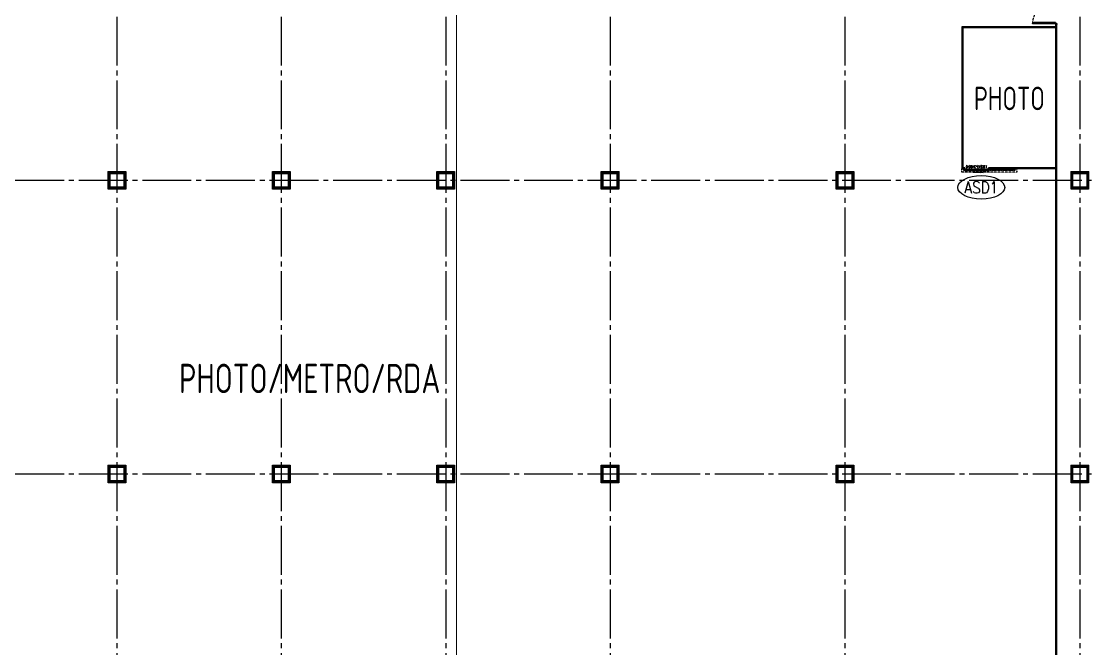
# Model space of a CAD drawing. Extents: x -960 to 27370, y -1283 to 11880.
# Drawn here: x 9712 to 15170, y 5108 to 8311 of the extents above; entities that cross this region are included whole.
import ezdxf
from ezdxf.enums import TextEntityAlignment as Align

# ---------------------------------------------------------------- set-up
doc = ezdxf.new("R2010")
doc.units = 0
doc.header["$LTSCALE"] = 100
for name, pattern in [('188K-SM-03-F10-ARCH-PA-Y2257103$0$DASHED', [19.05, 12.7, -6.35]), ('188K-SM-03-F10-ARCH-PA-Y2257103$0$HIDDEN2', [0.1875, 0.125, -0.0625]), ('X-S-FAB-L10$0$COL-CEN-LIN', [3.25, 2.5, -0.25, 0.25, -0.25])]:
    doc.linetypes.add(name, pattern=pattern)
for name, color, linetype in [('188K-SM-03-F10-ARCH-PA-Y2257103$0$K-AREA', 53, 'Continuous'), ('188K-SM-03-F10-ARCH-PA-Y2257103$0$K-AREA-細區', 53, 'Continuous'), ('188K-SM-03-F10-ARCH-PA-Y2257103$0$K-Door', 53, 'Continuous'), ('188K-SM-03-F10-ARCH-PA-Y2257103$0$K-P1S-4.2-單抗', 53, 'Continuous'), ('188K-SM-03-F10-ARCH-PA-Y2257103$0$K-P2D-4.2-雙抗', 53, 'Continuous'), ('188K-SM-03-F10-ARCH-PA-Y2257103$0$K-TXT', 53, 'Continuous'), ('X-S-FAB-L10$0$0-DIM-TXT', 8, 'Continuous'), ('X-S-FAB-L10$0$BLOCK', 8, 'Continuous'), ('X-S-FAB-L10$0$CCL', 8, 'X-S-FAB-L10$0$COL-CEN-LIN'), ('X-S-FAB-L10$0$COL-S', 8, 'Continuous'), ('X-S-FAB-L10$0$S-FNDN', 8, 'Continuous')]:
    doc.layers.add(name, color=color, linetype=linetype)
doc.styles.add('188K-SM-03-F10-ARCH-PA-Y2257103$0$14P7-XFDP10$0$AA-TXT', font='simplex.shx', dxfattribs={"width": 0.8, "bigfont": 'chineset.shx'})
doc.styles.add('188K-SM-03-F10-ARCH-PA-Y2257103$0$AA-TXT', font='isocp.shx', dxfattribs={"width": 0.8, "bigfont": 'chineset.shx'})
doc.styles.add('188K-SM-03-F10-ARCH-PA-Y2257103$0$Standard', font='txt.shx', dxfattribs={"bigfont": 'chineset.shx'})
doc.styles.add('X-S-FAB-L10$0$CHINA', font='simplex.shx', dxfattribs={"width": 0.75, "bigfont": 'chineset.shx'})
doc.styles.add('X-S-FAB-L10$0$Standard', font='', dxfattribs={"width": 0.8})
doc.styles.add('X-S-FAB-L10$0$TG_NOTE_TEXT', font='simplex.shx', dxfattribs={"width": 0.75, "bigfont": 'chineset.shx'})
doc.styles.get('X-S-FAB-L10$0$Standard').set_extended_font_data('Microsoft JhengHei')
doc.linetypes.add('188K-SM-03-F10-ARCH-PA-Y2257103$0$BATTING', pattern='A,0.00254,-2.54,[134,ltypeshp.shx,S=2.54,R=0,X=-2.54,Y=0],-5.08,[134,ltypeshp.shx,S=2.54,R=180,X=2.54,Y=0],-2.54', length=10.16254)

# ---------------------------------------------------------------- blocks, each defined once
blk = doc.blocks.new('X-S-FAB-L10$0$FAB2-L05')
at = {"layer": 'X-S-FAB-L10$0$CCL'}
for p, q in [((-15960, 11005), (-15960, 0)), ((-15120, 11005), (-15120, 0)), ((-14280, 11005), (-14280, 0)), ((-13440, 11005), (-13440, 0)), ((-12240, 11005), (-12240, 0)), ((-11040, 11005), (-11040, 0)), ((-26880, 8220), (1210, 8220)), ((-26880, 6720), (1210, 6720))]:
    blk.add_line(p, q, dxfattribs=at)
at = {"layer": 'X-S-FAB-L10$0$COL-S'}
for points in [[(-15995, 8255), (-15925, 8255), (-15925, 8185), (-15995, 8185)], [(-15155, 8255), (-15085, 8255), (-15085, 8185), (-15155, 8185)], [(-14315, 8255), (-14245, 8255), (-14245, 8185), (-14315, 8185)], [(-13475, 8255), (-13405, 8255), (-13405, 8185), (-13475, 8185)], [(-12275, 8255), (-12205, 8255), (-12205, 8185), (-12275, 8185)], [(-11075, 8255), (-11005, 8255), (-11005, 8185), (-11075, 8185)], [(-15995, 6755), (-15925, 6755), (-15925, 6685), (-15995, 6685)], [(-15155, 6755), (-15085, 6755), (-15085, 6685), (-15155, 6685)], [(-14315, 6755), (-14245, 6755), (-14245, 6685), (-14315, 6685)], [(-13475, 6755), (-13405, 6755), (-13405, 6685), (-13475, 6685)], [(-12275, 6755), (-12205, 6755), (-12205, 6685), (-12275, 6685)], [(-11075, 6755), (-11005, 6755), (-11005, 6685), (-11075, 6685)]]:
    blk.add_lwpolyline(points, close=True, dxfattribs=at)
blk = doc.blocks.new('X-S-FAB-L10')
at = {"layer": 'X-S-FAB-L10$0$COL-S'}
for p, q in [((10165, 7535), (10235, 7535)), ((10165, 7465), (10165, 7535)), ((10235, 7535), (10235, 7465)), ((11005, 7535), (11075, 7535)), ((11005, 7465), (11005, 7535)), ((11075, 7535), (11075, 7465)), ((11845, 7535), (11915, 7535)), ((11845, 7465), (11845, 7535)), ((11915, 7535), (11915, 7465)), ((12685, 7535), (12755, 7535)), ((12685, 7465), (12685, 7535)), ((12755, 7535), (12755, 7465)), ((13885, 7535), (13955, 7535)), ((13885, 7465), (13885, 7535)), ((13955, 7535), (13955, 7465)), ((15085, 7535), (15155, 7535)), ((15085, 7465), (15085, 7535)), ((15155, 7535), (15155, 7465)), ((10235, 7465), (10165, 7465)), ((11075, 7465), (11005, 7465)), ((11915, 7465), (11845, 7465)), ((12755, 7465), (12685, 7465)), ((13955, 7465), (13885, 7465)), ((15155, 7465), (15085, 7465)), ((10165, 6035), (10235, 6035)), ((10165, 5965), (10165, 6035)), ((10235, 6035), (10235, 5965)), ((11005, 6035), (11075, 6035)), ((11005, 5965), (11005, 6035)), ((11075, 6035), (11075, 5965)), ((11845, 6035), (11915, 6035)), ((11845, 5965), (11845, 6035)), ((11915, 6035), (11915, 5965)), ((12685, 6035), (12755, 6035)), ((12685, 5965), (12685, 6035)), ((12755, 6035), (12755, 5965)), ((13885, 6035), (13955, 6035)), ((13885, 5965), (13885, 6035)), ((13955, 6035), (13955, 5965)), ((15085, 6035), (15155, 6035)), ((15085, 5965), (15085, 6035)), ((15155, 6035), (15155, 5965)), ((10235, 5965), (10165, 5965)), ((11075, 5965), (11005, 5965)), ((11915, 5965), (11845, 5965)), ((12755, 5965), (12685, 5965)), ((13955, 5965), (13885, 5965)), ((15155, 5965), (15085, 5965))]:
    blk.add_line(p, q, dxfattribs=at)
at = {"layer": 'X-S-FAB-L10$0$S-FNDN', "lineweight": 0, "flags": 128}
for points in [[(11935, 9055), (4350, 9055), (4350, 7470), (9330, 7470), (9330, -55), (11935, -55), (11935, 4530), (11070, 4530), (11070, 5003), (11935, 5003)], [(11070, 4530), (11935, 4530), (11935, -55), (12665, -55), (12665, -270), (15175, -270), (15175, -55), (15905, -55), (15905, 4530), (16672.5, 4530), (16672.5, 5003), (15905, 5003), (15905, 9055), (11935, 9055), (11935, 5003), (11070, 5003)]]:
    blk.add_lwpolyline(points, close=True, dxfattribs=at)
at = {"layer": 'X-S-FAB-L10$0$BLOCK'}
blk.add_blockref('X-S-FAB-L10$0$FAB2-L05', (26160, -720), dxfattribs=at)
at = {"style": 'X-S-FAB-L10$0$TG_NOTE_TEXT', "width": 0.5, "flags": 1}
for p in [(7463.301, 9020), (18268.251, 8649), (11197.77, 4800.167), (16485.801, 4800.167), (25420.27, 2635), (13360, 320.001, 0), (7463.301, -33.333)]:
    blk.add_attdef('WH', text='', height=20, dxfattribs=at).set_placement(p, align=Align.BOTTOM_LEFT)
at = {"width": 0.5}
for style, p in [('X-S-FAB-L10$0$TG_NOTE_TEXT', (7585, 9020)), ('X-S-FAB-L10$0$TG_NOTE_TEXT', (18389.95, 8649)), ('X-S-FAB-L10$0$TG_NOTE_TEXT', (11117.5, 4813.5)), ('X-S-FAB-L10$0$TG_NOTE_TEXT', (16607.5, 4813.5)), ('X-S-FAB-L10$0$TG_NOTE_TEXT', (25350, 2635)), ('X-S-FAB-L10$0$Standard', (13129.375, 325.001, 0)), ('X-S-FAB-L10$0$TG_NOTE_TEXT', (7585, -20))]:
    blk.add_attdef('DESC', text='', height=10, dxfattribs=dict(at, style=style)).set_placement(p, align=Align.BOTTOM_LEFT)
for tag, style, p in [('TYPE', 'X-S-FAB-L10$0$TG_NOTE_TEXT', (7619.286, 9020)), ('NO', 'X-S-FAB-L10$0$TG_NOTE_TEXT', (7650.095, 9020)), ('TYPE', 'X-S-FAB-L10$0$TG_NOTE_TEXT', (18424.236, 8649)), ('NO', 'X-S-FAB-L10$0$TG_NOTE_TEXT', (18455.045, 8649)), ('NO', 'X-S-FAB-L10$0$TG_NOTE_TEXT', (11088.595, 4813.5)), ('TYPE', 'X-S-FAB-L10$0$TG_NOTE_TEXT', (11151.786, 4813.5)), ('TYPE', 'X-S-FAB-L10$0$TG_NOTE_TEXT', (16641.786, 4813.5)), ('NO', 'X-S-FAB-L10$0$TG_NOTE_TEXT', (16672.595, 4813.5)), ('NO', 'X-S-FAB-L10$0$TG_NOTE_TEXT', (25313, 2635)), ('TYPE', 'X-S-FAB-L10$0$TG_NOTE_TEXT', (25350, 2635)), ('NO', 'X-S-FAB-L10$0$Standard', (13100, 320.001, 0)), ('TYPE', 'X-S-FAB-L10$0$Standard', (13129.375, 320.001, 0)), ('TYPE', 'X-S-FAB-L10$0$TG_NOTE_TEXT', (7619.286, -20)), ('NO', 'X-S-FAB-L10$0$TG_NOTE_TEXT', (7650.095, -20))]:
    blk.add_attdef(tag, text='', height=10, dxfattribs=dict(at, style=style)).set_placement(p, align=Align.BOTTOM_RIGHT)
at = {"style": 'X-S-FAB-L10$0$TG_NOTE_TEXT', "width": 0.5, "flags": 1}
for rotation, p in [(180, (43, 7480)), (180, (943, 7480)), (90, (24310, 3717.77)), (270, (17080, 1711.699))]:
    blk.add_attdef('WH', text='', height=20, rotation=rotation, dxfattribs=at).set_placement(p, align=Align.BOTTOM_LEFT)
at = {"width": 0.5}
for rotation, style, p in [(180, 'X-S-FAB-L10$0$Standard', (317.625, 7480)), (180, 'X-S-FAB-L10$0$Standard', (1217.625, 7480)), (90, 'X-S-FAB-L10$0$TG_NOTE_TEXT', (24310, 3647.5)), (270, 'X-S-FAB-L10$0$TG_NOTE_TEXT', (17080, 1605))]:
    blk.add_attdef('DESC', text='', height=10, rotation=rotation, dxfattribs=dict(at, style=style)).set_placement(p, align=Align.BOTTOM_LEFT)
for tag, rotation, style, p in [('TYPE', 180, 'X-S-FAB-L10$0$Standard', (317.625, 7480)), ('NO', 180, 'X-S-FAB-L10$0$Standard', (347, 7480)), ('TYPE', 180, 'X-S-FAB-L10$0$Standard', (1217.625, 7480)), ('NO', 180, 'X-S-FAB-L10$0$Standard', (1247, 7480)), ('TYPE', 90, 'X-S-FAB-L10$0$TG_NOTE_TEXT', (24310, 3647.5)), ('NO', 90, 'X-S-FAB-L10$0$TG_NOTE_TEXT', (24310, 3610.5)), ('TYPE', 270, 'X-S-FAB-L10$0$TG_NOTE_TEXT', (17080, 1605)), ('NO', 270, 'X-S-FAB-L10$0$TG_NOTE_TEXT', (17080, 1573))]:
    blk.add_attdef(tag, text='', height=10, rotation=rotation, dxfattribs=dict(at, style=style)).set_placement(p, align=Align.BOTTOM_RIGHT)
at = {"layer": 'X-S-FAB-L10$0$0-DIM-TXT', "style": 'X-S-FAB-L10$0$CHINA', "width": 0.75}
for p in [(667.414, 7855.1, -2689.4), (22627.353, 6728.814), (25644.722, 6728.814), (24778.787, 5569.051), (1118.252, 4980), (417.801, 4594.623), (22927.43, 4330.122), (23874.84, 4355), (23749.869, 3901.367), (417.801, 3765.236), (1118.252, 3730), (417.801, 3115.79), (536.882, 2227.832), (16908.994, 1782.652), (888.445, 880.466), (16977.43, 750), (18878.841, 750), (21364.03, 526.894), (25641.221, 553.233)]:
    blk.add_attdef('HIG', text='', height=80, dxfattribs=at).set_placement(p, align=Align.MIDDLE_LEFT)
blk = doc.blocks.new('188K-SM-03-F10-ARCH-PA-Y2257103$0$雙開門-2400×2400')
for p, q in [((225.2, 117.7), (223.8, 117.6)), ((229.2, 117.7), (225.2, 117.7)), ((225.2, 115.5), (229.2, 115.5)), ((229.2, 119), (229.2, 114.1)), ((230, 119), (229.2, 119)), ((229.2, 114.1), (230, 114.1)), ((230, 114.1), (230, 119)), ((0, 2.5), (0, -2.5)), ((0, -1.9), (0, 1.9)), ((0.6, 2.5), (3, 2.5)), ((3, 2.5), (3, 0.2)), ((3, 0.2), (3, 0.2)), ((239.4, 2.5), (237, 2.5)), ((237, 2.5), (237, -0.2)), ((237, -0.2), (237, 0)), ((240, 2.5), (240, -2.5)), ((240, -1.9), (240, 1.9)), ((3, -2.5), (0.6, -2.5)), ((4.7, -1.9), (3, -2.5)), ((3.7, -0.6), (3.9, -0.6)), ((3.9, -0.6), (4, -0.6)), ((4.1, -0.7), (4, -0.7)), ((4, -0.7), (4, -1.5)), ((4, -1.5), (4.6, -1.5)), ((4.5, -0.2), (4.1, -0.2)), ((4.1, -0.7), (4.1, -0.7)), ((4.6, -0.7), (4.5, -0.7)), ((4.5, -0.7), (4.5, -0.7)), ((4.6, -0.6), (4.7, -0.6)), ((4.6, -1.5), (4.6, -0.7)), ((4.7, -0.6), (4.8, -0.6)), ((5, -0.8), (5, -1.5)), ((235, -0.8), (235, -1.5)), ((235.3, -0.6), (235.2, -0.6)), ((235.4, -0.6), (235.3, -0.6)), ((235.3, -1.9), (237, -2.5)), ((235.4, -1.5), (235.4, -0.7)), ((235.4, -0.7), (235.5, -0.7)), ((236, -1.5), (235.4, -1.5)), ((235.5, -0.2), (235.9, -0.2)), ((235.5, -0.7), (235.5, -0.7)), ((235.9, -0.7), (235.9, -0.7)), ((235.9, -0.7), (236, -0.7)), ((236.1, -0.6), (236, -0.6)), ((236, -0.7), (236, -1.5)), ((236.3, -0.6), (236.1, -0.6)), ((237, -2.5), (239.4, -2.5))]:
    blk.add_line(p, q)
for points in [[(10.9, 121.6), (10.9, 123.4), (10.9, 121.6), (4.3, 121.6), (4.3, 121.5), (4.7, 121.5), (4.7, 120.4, 0.414214), (4.8, 120.3), (5, 120.3), (5, 120.4), (4.9, 120.4), (4.9, 121.4), (5, 121.4), (5, 4.1), (4.9, 4.1), (4.9, 5.1), (5, 5.1), (5, 5.2), (4.8, 5.2, 0.414214), (4.7, 5.1), (4.7, 4, 0.414214), (4.8, 3.8), (10.2, 3.8, 0.414214), (10.3, 4), (10.3, 5.1, 0.414214), (10.2, 5.2), (10, 5.2), (10, 5.1), (10.1, 5.1), (10.1, 4.1), (10, 4.1), (10, 121.4), (10.1, 121.4), (10.1, 120.4), (10, 120.4), (10, 120.3), (10.2, 120.3, 0.414214), (10.3, 120.4), (10.3, 121.4), (11.1, 121.4, 0.414214), (11.1, 121.4), (11.1, 123.6, 0.414214), (11.1, 123.7), (10.3, 123.7), (10.3, 123.4), (10.9, 123.4)], [(235.9, 121.6), (235.9, 123.4), (235.9, 121.6), (229.3, 121.6), (229.3, 121.5), (229.7, 121.5), (229.7, 120.4, 0.414214), (229.8, 120.3), (230, 120.3), (230, 120.4), (229.9, 120.4), (229.9, 121.4), (230, 121.4), (230, 4.1), (229.9, 4.1), (229.9, 5.1), (230, 5.1), (230, 5.2), (229.8, 5.2, 0.414214), (229.7, 5.1), (229.7, 4, 0.414214), (229.8, 3.8), (235.2, 3.8, 0.414214), (235.3, 4), (235.3, 5.1, 0.414214), (235.2, 5.2), (235, 5.2), (235, 5.1), (235.1, 5.1), (235.1, 4.1), (235, 4.1), (235, 121.4), (235.1, 121.4), (235.1, 120.4), (235, 120.4), (235, 120.3), (235.2, 120.3, 0.414214), (235.3, 120.4), (235.3, 121.4), (236.1, 121.4, 0.414214), (236.1, 121.4), (236.1, 123.6, 0.414214), (236.1, 123.7), (235.3, 123.7), (235.3, 123.4), (235.9, 123.4)], [(235.8, 117.7), (239.8, 117.7), (241.2, 117.6, -0.327495), (242, 116.9, -0.089847), (242.2, 106.2, -1.144881), (240.3, 106.6, 0.137079), (240.3, 114.9, 0.349357), (239.8, 115.5), (235.8, 115.5)]]:
    blk.add_lwpolyline(points, format="xyb")
blk.add_lwpolyline([(235, 114.1), (235, 119), (235.8, 119), (235.8, 114.1)], close=True)
at = {"ltscale": 500}
for points in [[(3.3, 0.3), (3.3, 3.1), (3, 3.1), (3, 0.3)], [(8.5, 3.8), (4, 3.8), (4, 4.1), (8.5, 4.1)], [(231.5, 3.8), (236, 3.8), (236, 4.1), (231.5, 4.1)], [(236.7, -0.1), (236.7, 3.1), (237, 3.1), (237, -0.1)]]:
    blk.add_lwpolyline(points, close=True, dxfattribs=at)
at = {"linetype": '188K-SM-03-F10-ARCH-PA-Y2257103$0$DASHED', "ltscale": 0.01}
for centre, start, end in [((3.5, 5.1), 0, 85.9993), ((236.5, 5.1), 94.0007, 180)]:
    blk.add_arc(centre, 116.5, start, end, dxfattribs=at)
for centre, radius, start, end in [((0.6, 1.9), 0.598, 90, 180), ((3.9, 0.2), 0.855, 178.2453, 256.7344), ((236.3, 0), 0.659, 270, 360), ((239.4, 1.9), 0.598, 0, 90), ((0.6, -1.9), 0.598, 180, 270), ((4.3, -0.6), 0.427, 111.7868, 180), ((4, -0.7), 0.11, 360, 90), ((4.3, -0.6), 0.427, 0, 68.2132), ((4.6, -0.7), 0.11, 90, 180), ((4.5, -1.5), 0.5, 288.9704, 0), ((4.8, -0.8), 0.2, 0, 90), ((235.2, -0.8), 0.2, 90, 180), ((235.5, -1.5), 0.5, 180, 251.0296), ((235.7, -0.6), 0.427, 111.7868, 180), ((235.4, -0.7), 0.11, 360, 90), ((235.7, -0.6), 0.427, 0, 68.2132), ((236, -0.7), 0.11, 90, 180), ((239.4, -1.9), 0.598, 270, 360)]:
    blk.add_arc(centre, radius, start, end)
for centre, major_axis, start_param, end_param in [((252.5, 110.9), (-21.3, 21.3), 0.585307, 0.943734), ((223.9, 116.7), (0.624, 0.624), 0.866962, 2.13291), ((239.6, 110.8), (-10.9, 10.9), 0.51383, 1.058752), ((225.3, 114.9), (-0.417, 0.417), -0.669314, 0.675093), ((223.8, 106.3), (-0.707, 0.707), 0.872811, 4.284184)]:
    blk.add_ellipse(centre, major_axis=major_axis, ratio=1, start_param=start_param, end_param=end_param)
at = {"ltscale": 500, "extrusion": (0, 0, -1)}
blk.add_ellipse((3.5, 3.6), major_axis=(0.495, 0.495), ratio=1, start_param=3.926991, end_param=10.210176, dxfattribs=at)
at = {"ltscale": 500}
blk.add_ellipse((236.5, 3.6), major_axis=(-0.495, 0.495), ratio=1, start_param=3.926991, end_param=10.210176, dxfattribs=at)
at = {"color": 8, "style": '188K-SM-03-F10-ARCH-PA-Y2257103$0$14P7-XFDP10$0$AA-TXT', "width": 0.8}
blk.add_text('2400x2400', height=12, dxfattribs=at).set_placement((120, -13.5), align=Align.MIDDLE_CENTER)
blk = doc.blocks.new('188K-SM-03-F10-ARCH-PA-Y2257103$0$單開自動門-1200x2400')
at = {"ltscale": 5}
blk.add_hatch(color=256, dxfattribs=at).paths.add_polyline_path([(-788, -257), (-788, -197), (-938, -227)])
for p, q in [((-1200, -50), (-1200, 0)), ((0, -50), (0, 0)), ((-1250, -52), (-1250, -74)), ((-1210, -75), (-1250, -75)), ((-1250, -75), (-1250, -129)), ((-1250, -129), (-1210, -129)), ((-1227, -50), (-1249, -50)), ((-1249, -53), (-1249, -72)), ((-1249, -75), (-1227, -75)), ((-1249, -78), (-1247, -77)), ((-1249, -96), (-1249, -78)), ((-1248, -97), (-1249, -96)), ((-1249, -109), (-1248, -107)), ((-1249, -126), (-1249, -109)), ((-1247, -127), (-1249, -126)), ((-1248, -102), (-1248, -97)), ((-1248, -103), (-1248, -102)), ((-1248, -102), (-1248, -102)), ((-1248, -107), (-1248, -103)), ((-1228, -51), (-1247, -51)), ((-1247, -74), (-1228, -74)), ((-1247, -77), (-1220, -77)), ((-1220, -127), (-1247, -127)), ((-1240, -52), (-1240, -52)), ((-1240, -52), (-1232, -52)), ((-1237, -41), (-1236, -39)), ((-1237, -52), (-1237, -41)), ((-1234, -46), (-1237, -46)), ((-1234, -48), (-1237, -47)), ((-1234, -49), (-1237, -49)), ((-1234, -51), (-1237, -50)), ((-1236, -46), (-1236, -39)), ((-1236, -39), (-1234, -41)), ((-1234, -41), (-1234, -52)), ((-1234, -86), (-1234, -79)), ((-1234, -86), (-1234, -79)), ((-1234, -83), (-1234, -89)), ((-1233, -83), (-1234, -83)), ((-1234, -86), (-1234, -86)), ((-1234, -115), (-1234, -121)), ((-1234, -118), (-1234, -125)), ((-1234, -118), (-1234, -125)), ((-1234, -118), (-1234, -118)), ((-1234, -121), (-1233, -121)), ((17, -77), (-1233, -77)), ((17, -78), (-1233, -78)), ((-1233, -89), (-1233, -83)), ((-1233, -121), (-1233, -115)), ((17, -127), (-1233, -127)), ((17, -127), (-1233, -127)), ((-1232, -52), (-1232, -52)), ((-1231, -90), (-1232, -90)), ((-1232, -91), (-1231, -91)), ((-1231, -113), (-1232, -113)), ((-1232, -114), (-1231, -114)), ((-1230, -80), (-1230, -89)), ((-1230, -115), (-1230, -125)), ((-1220, -78), (-1229, -78)), ((-1229, -79), (-1220, -79)), ((-1229, -89), (-1229, -80)), ((-1229, -125), (-1229, -115)), ((-1220, -125), (-1229, -125)), ((-1229, -126), (-1220, -126)), ((-1226, -72), (-1226, -53)), ((-1225, -74), (-1225, -52)), ((-1220, -77), (-1212, -76)), ((-1212, -128), (-1220, -127)), ((-1219, -80), (-1219, -125)), ((-1218, -125), (-1218, -80)), ((-1212, -76), (-1212, -77)), ((-1212, -77), (-1210, -77)), ((-1212, -127), (-1212, -128)), ((-1210, -127), (-1212, -127)), ((-1210, -77), (-1210, -75)), ((-1210, -129), (-1210, -127)), ((-788, -197), (-938, -227)), ((-938, -222), (-788, -252)), ((-788, -257), (-788, -197)), ((-428, -222), (-788, -222)), ((10, -77), (10, -75)), ((10, -75), (50, -75)), ((11, -77), (10, -77)), ((10, -129), (10, -127)), ((10, -127), (11, -127)), ((50, -129), (10, -129)), ((20, -77), (11, -76)), ((11, -76), (11, -77)), ((11, -127), (11, -128)), ((11, -128), (20, -127)), ((17, -127), (17, -77)), ((17, -125), (17, -80)), ((18, -80), (18, -125)), ((19, -78), (28, -78)), ((28, -79), (19, -79)), ((19, -125), (28, -125)), ((28, -126), (19, -126)), ((47, -77), (20, -77)), ((20, -127), (47, -127)), ((24, -52), (24, -74)), ((25, -53), (25, -72)), ((48, -50), (26, -50)), ((26, -75), (48, -75)), ((47, -51), (27, -51)), ((27, -74), (47, -74)), ((28, -89), (28, -80)), ((28, -125), (28, -115)), ((29, -80), (29, -89)), ((29, -115), (29, -125)), ((30, -90), (31, -90)), ((31, -91), (30, -91)), ((30, -113), (31, -113)), ((31, -114), (30, -114)), ((32, -89), (32, -83)), ((32, -83), (33, -83)), ((32, -121), (32, -115)), ((33, -121), (32, -121)), ((33, -52), (33, -52)), ((33, -52), (40, -52)), ((33, -86), (33, -79)), ((33, -83), (33, -89)), ((34, -86), (33, -86)), ((33, -115), (33, -121)), ((33, -118), (33, -125)), ((34, -118), (33, -118)), ((34, -86), (34, -79)), ((34, -118), (34, -125)), ((35, -41), (37, -39)), ((35, -52), (35, -41)), ((38, -46), (35, -45)), ((38, -47), (35, -47)), ((38, -49), (35, -48)), ((38, -51), (35, -50)), ((37, -46), (37, -39)), ((37, -39), (38, -41)), ((38, -41), (38, -52)), ((41, -52), (41, -52)), ((48, -78), (47, -77)), ((47, -97), (48, -96)), ((47, -102), (47, -97)), ((47, -103), (47, -102)), ((47, -102), (47, -102)), ((47, -107), (47, -103)), ((48, -109), (47, -107)), ((47, -127), (48, -126)), ((48, -72), (48, -53)), ((48, -96), (48, -78)), ((48, -126), (48, -109)), ((50, -74), (50, -52)), ((50, -75), (50, -129))]:
    blk.add_line(p, q)
at = {"linetype": '188K-SM-03-F10-ARCH-PA-Y2257103$0$BATTING', "ltscale": 0.0015}
blk.add_line((17, -102), (-1218, -102), dxfattribs=at)
at = {"linetype": '188K-SM-03-F10-ARCH-PA-Y2257103$0$HIDDEN2'}
blk.add_lwpolyline([(-2650, -50), (-2650, -210), (150, -210), (150, -50)], close=True, dxfattribs=at)
at = {"linetype": '188K-SM-03-F10-ARCH-PA-Y2257103$0$DASHED', "ltscale": 0.005}
blk.add_lwpolyline([(-2550, -127), (-1250, -127), (-1250, -77), (-2550, -77)], close=True, dxfattribs=at)
for centre, radius, start, end in [((-1249, -52), 1.5, 90, 180), ((-1249, -74), 1.5, 180, 270), ((-1247, -53), 1.8, 90, 180), ((-1247, -72), 1.8, 180, 270), ((-1236, -47), 6.81, 234.4437, 305.5563), ((-1240, -52), 0.1, 180, 234.4437), ((-1240, -52), 0.1, 90, 180), ((-1233, -79), 1.8, 90, 180), ((-1233, -79), 1.2, 90, 180), ((-1232, -89), 1.79, 180, 270), ((-1232, -115), 1.79, 90, 180), ((-1233, -125), 1.2, 180, 270), ((-1233, -125), 1.8, 180, 270), ((-1232, -89), 0.997, 180, 270), ((-1232, -115), 0.997, 90, 180), ((-1232, -52), 0.1, 0, 90), ((-1232, -52), 0.1, 305.5563, 0), ((-1231, -89), 1.79, 270, 0), ((-1231, -89), 0.997, 270, 360), ((-1231, -115), 1.79, 360, 90), ((-1231, -115), 0.997, 0, 90), ((-1229, -80), 1.5, 90, 180), ((-1229, -125), 1.5, 180, 270), ((-1229, -80), 0.698, 90, 180), ((-1229, -125), 0.698, 180, 270), ((-1228, -53), 1.8, 0, 90), ((-1228, -72), 1.8, 270, 360), ((-1227, -74), 1.5, 270, 0), ((-1227, -52), 1.5, 0, 90), ((-1220, -80), 1.5, 0, 90), ((-1220, -80), 0.698, 0, 90), ((-1220, -125), 0.698, 270, 360), ((-1220, -125), 1.5, 270, 0), ((19, -80), 1.5, 90, 180), ((19, -125), 1.5, 180, 270), ((19, -80), 0.698, 90, 180), ((19, -125), 0.698, 180, 270), ((26, -52), 1.5, 90, 180), ((26, -74), 1.5, 180, 270), ((27, -53), 1.8, 90, 180), ((27, -72), 1.8, 180, 270), ((28, -80), 1.5, 0, 90), ((28, -80), 0.698, 0, 90), ((30, -89), 1.79, 180, 270), ((30, -115), 1.79, 90, 180), ((28, -125), 0.698, 270, 360), ((28, -125), 1.5, 270, 360), ((30, -89), 0.997, 180, 270), ((30, -115), 0.997, 90, 180), ((31, -89), 1.79, 270, 0), ((31, -89), 0.997, 270, 0), ((31, -115), 1.79, 360, 90), ((31, -115), 0.997, 0, 90), ((32, -79), 1.8, 360, 90), ((32, -79), 1.2, 360, 90), ((32, -125), 1.2, 270, 0), ((32, -125), 1.8, 270, 0), ((37, -46), 6.81, 234.4437, 305.5563), ((33, -52), 0.1, 180, 234.4437), ((33, -52), 0.1, 90, 180), ((40, -52), 0.1, 0, 90), ((40, -52), 0.1, 305.5563, 0), ((47, -53), 1.8, 0, 90), ((47, -72), 1.8, 270, 360), ((48, -52), 1.5, 0, 90), ((48, -74), 1.5, 270, 0)]:
    blk.add_arc(centre, radius, start, end)
at = {"layer": '188K-SM-03-F10-ARCH-PA-Y2257103$0$K-TXT', "style": '188K-SM-03-F10-ARCH-PA-Y2257103$0$Standard', "width": 0.85}
blk.add_text('120(W)*240(H)', height=120, dxfattribs=at).set_placement((-1151, 7))
blk = doc.blocks.new('188K-SM-03-F10-ARCH-PA-Y2257103')
at = {"layer": '188K-SM-03-F10-ARCH-PA-Y2257103$0$K-AREA', "color": 1, "const_width": 3}
for points in [[(10155, 7545), (10245, 7545), (10245, 7455), (10155, 7455)], [(10995, 7545), (11085, 7545), (11085, 7455), (10995, 7455)], [(11835, 7545), (11925, 7545), (11925, 7455), (11835, 7455)], [(12675, 7545), (12765, 7545), (12765, 7455), (12675, 7455)], [(13875, 7545), (13965, 7545), (13965, 7455), (13875, 7455)], [(15075, 7545), (15165, 7545), (15165, 7455), (15075, 7455)], [(10155, 6045), (10245, 6045), (10245, 5955), (10155, 5955)], [(10995, 6045), (11085, 6045), (11085, 5955), (10995, 5955)], [(11835, 6045), (11925, 6045), (11925, 5955), (11835, 5955)], [(12675, 6045), (12765, 6045), (12765, 5955), (12675, 5955)], [(13875, 6045), (13965, 6045), (13965, 5955), (13875, 5955)], [(15075, 6045), (15165, 6045), (15165, 5955), (15075, 5955)]]:
    blk.add_lwpolyline(points, close=True, dxfattribs=at)
at = {"layer": '188K-SM-03-F10-ARCH-PA-Y2257103$0$K-AREA-細區', "const_width": 1}
for points in [[(10155, 7545), (10245, 7545), (10245, 7455), (10155, 7455)], [(10995, 7545), (11085, 7545), (11085, 7455), (10995, 7455)], [(11835, 7545), (11925, 7545), (11925, 7455), (11835, 7455)], [(12675, 7545), (12765, 7545), (12765, 7455), (12675, 7455)], [(13875, 7545), (13965, 7545), (13965, 7455), (13875, 7455)], [(15075, 7545), (15165, 7545), (15165, 7455), (15075, 7455)], [(10155, 6045), (10245, 6045), (10245, 5955), (10155, 5955)], [(10995, 6045), (11085, 6045), (11085, 5955), (10995, 5955)], [(11835, 6045), (11925, 6045), (11925, 5955), (11835, 5955)], [(12675, 6045), (12765, 6045), (12765, 5955), (12675, 5955)], [(13875, 6045), (13965, 6045), (13965, 5955), (13875, 5955)], [(15075, 6045), (15165, 6045), (15165, 5955), (15075, 5955)]]:
    blk.add_lwpolyline(points, close=True, dxfattribs=at)
at = {"layer": '188K-SM-03-F10-ARCH-PA-Y2257103$0$K-P1S-4.2-單抗'}
for points in [[(10155, 7545), (10245, 7545), (10245, 7455), (10155, 7455)], [(10160, 7540), (10240, 7540), (10240, 7460), (10160, 7460)], [(10995, 7545), (11085, 7545), (11085, 7455), (10995, 7455)], [(11000, 7540), (11080, 7540), (11080, 7460), (11000, 7460)], [(11835, 7545), (11925, 7545), (11925, 7455), (11835, 7455)], [(11840, 7540), (11920, 7540), (11920, 7460), (11840, 7460)], [(12675, 7545), (12765, 7545), (12765, 7455), (12675, 7455)], [(12680, 7540), (12760, 7540), (12760, 7460), (12680, 7460)], [(13875, 7545), (13965, 7545), (13965, 7455), (13875, 7455)], [(13880, 7540), (13960, 7540), (13960, 7460), (13880, 7460)], [(15075, 7545), (15165, 7545), (15165, 7455), (15075, 7455)], [(15080, 7540), (15160, 7540), (15160, 7460), (15080, 7460)], [(10155, 6045), (10245, 6045), (10245, 5955), (10155, 5955)], [(10160, 6040), (10240, 6040), (10240, 5960), (10160, 5960)], [(10995, 6045), (11085, 6045), (11085, 5955), (10995, 5955)], [(11000, 6040), (11080, 6040), (11080, 5960), (11000, 5960)], [(11835, 6045), (11925, 6045), (11925, 5955), (11835, 5955)], [(11840, 6040), (11920, 6040), (11920, 5960), (11840, 5960)], [(12675, 6045), (12765, 6045), (12765, 5955), (12675, 5955)], [(12680, 6040), (12760, 6040), (12760, 5960), (12680, 5960)], [(13875, 6045), (13965, 6045), (13965, 5955), (13875, 5955)], [(13880, 6040), (13960, 6040), (13960, 5960), (13880, 5960)], [(15075, 6045), (15165, 6045), (15165, 5955), (15075, 5955)], [(15080, 6040), (15160, 6040), (15160, 5960), (15080, 5960)]]:
    blk.add_lwpolyline(points, close=True, dxfattribs=at)
at = {"layer": '188K-SM-03-F10-ARCH-PA-Y2257103$0$K-P2D-4.2-雙抗'}
for p, q in [((14517.5, 8282.5, 0), (14517.5, 7557.5, 0)), ((14997.5, 8282.5, 0), (14517.5, 8282.5, 0)), ((14997.5, 8277.5, 0), (14517.5, 8277.5, 0)), ((14522.5, 8282.5, 0), (14522.5, 7557.5, 0)), ((14997.5, 615, 0), (14997.5, 8295)), ((14997.5, 615, 0), (14997.5, 8295)), ((14997.5, 615, 0), (14997.5, 8295)), ((15002.5, 615, 0), (15002.5, 8295)), ((15002.5, 615, 0), (15002.5, 8295)), ((15002.5, 615, 0), (15002.5, 8295)), ((14532.5, 7562.5, 0), (14517.5, 7562.5, 0)), ((14532.5, 7557.5, 0), (14517.5, 7557.5, 0)), ((14997.5, 7562.5, 0), (14652.5, 7562.5, 0)), ((14997.5, 7557.5, 0), (14652.5, 7557.5, 0))]:
    blk.add_line(p, q, dxfattribs=at)
at = {"layer": '188K-SM-03-F10-ARCH-PA-Y2257103$0$K-TXT'}
blk.add_ellipse((14616.4, 7463.3, 0), major_axis=(120, 0), ratio=0.5, dxfattribs=at)
at = {"layer": '188K-SM-03-F10-ARCH-PA-Y2257103$0$K-Door', "rotation": 89.99999999999999}
blk.add_blockref('188K-SM-03-F10-ARCH-PA-Y2257103$0$雙開門-2400×2400', (15000, 8295), dxfattribs=at)
at = {"layer": '188K-SM-03-F10-ARCH-PA-Y2257103$0$K-Door', "xscale": -0.1, "yscale": 0.1, "zscale": 0.1}
blk.add_blockref('188K-SM-03-F10-ARCH-PA-Y2257103$0$單開自動門-1200x2400', (14532.5, 7562.5, 0), dxfattribs=at)
at = {"layer": '188K-SM-03-F10-ARCH-PA-Y2257103$0$K-TXT', "style": '188K-SM-03-F10-ARCH-PA-Y2257103$0$AA-TXT', "width": 0.8}
for s, height, p in [('PHOTO', 120, (14760, 7917.5, 0)), ('PHOTO/METRO/RDA', 150, (11185, 6487.5))]:
    blk.add_text(s, height=height, dxfattribs=at).set_placement(p, align=Align.MIDDLE_CENTER)
at = {"layer": '188K-SM-03-F10-ARCH-PA-Y2257103$0$K-TXT', "style": '188K-SM-03-F10-ARCH-PA-Y2257103$0$Standard', "width": 0.85}
blk.add_text('ASD1', height=60, dxfattribs=at).set_placement((14616.4, 7463.3, 0), align=Align.MIDDLE)

msp = doc.modelspace()

# ---------------------------------------------------------------- block references
for name in ['X-S-FAB-L10', '188K-SM-03-F10-ARCH-PA-Y2257103']:
    msp.add_blockref(name, (0, 0))

doc.saveas('drawing.dxf')
